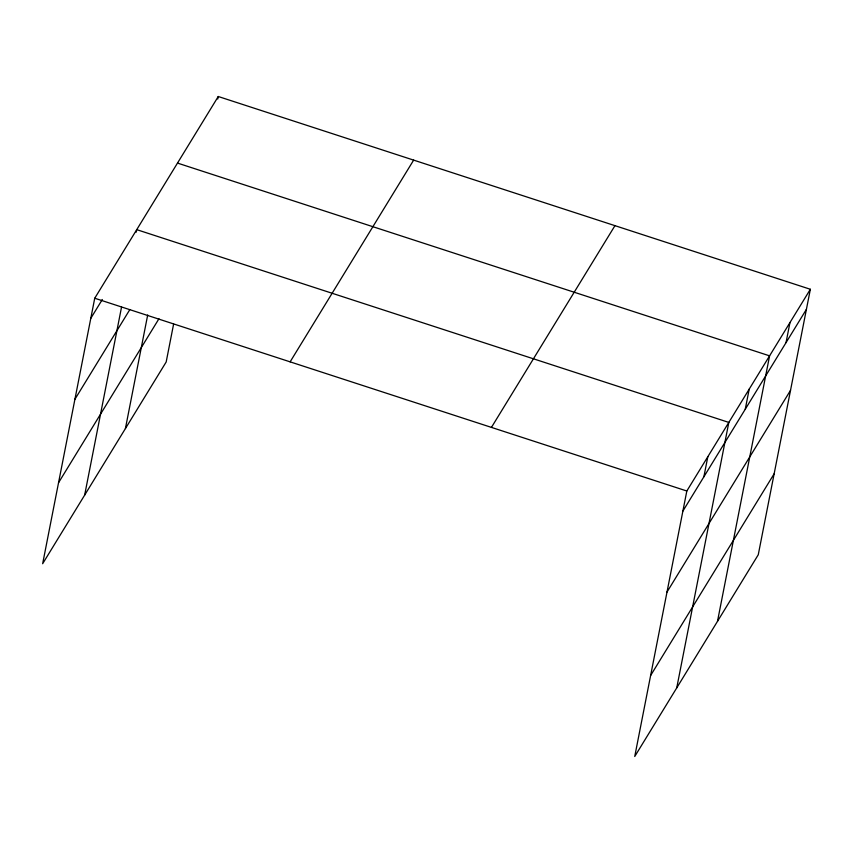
<?xml version="1.0" encoding="UTF-8"?>
<svg xmlns="http://www.w3.org/2000/svg" width="853" height="853" viewBox="0 0 853 853"><rect width="100%" height="100%" fill="white"/><g stroke="black" fill="none" stroke-linecap="round" stroke-linejoin="round"><path stroke-width="1.28" d="M810.35 289.274L686.825 491.008L634.739 756.494L758.264 554.759L810.35 289.274L218.261 96.506L94.736 298.241L42.65 563.726L166.175 361.992L173.607 324.108M84.65 495.135L121.521 307.197M136.245 232.165L136.736 229.649L728.825 422.416L676.738 687.902M125.412 428.558L147.697 314.981M217.771 99.023L218.261 96.506M703.885 476.784L707.819 456.718M745.266 409.205L749.201 389.139M717.501 621.336L769.587 355.85L177.499 163.083M786.029 342.639L789.963 322.562M90.802 318.318L102.317 299.51M74.904 399.3L129.816 309.628M58.537 482.734L158.967 318.734M290.127 361.853L413.652 160.119M491.435 427.396L614.96 225.661M682.89 511.086L806.416 309.351M666.993 592.067L790.528 390.333M650.626 675.501L774.151 473.778M94.736 298.241L686.825 491.008"/></g></svg>
